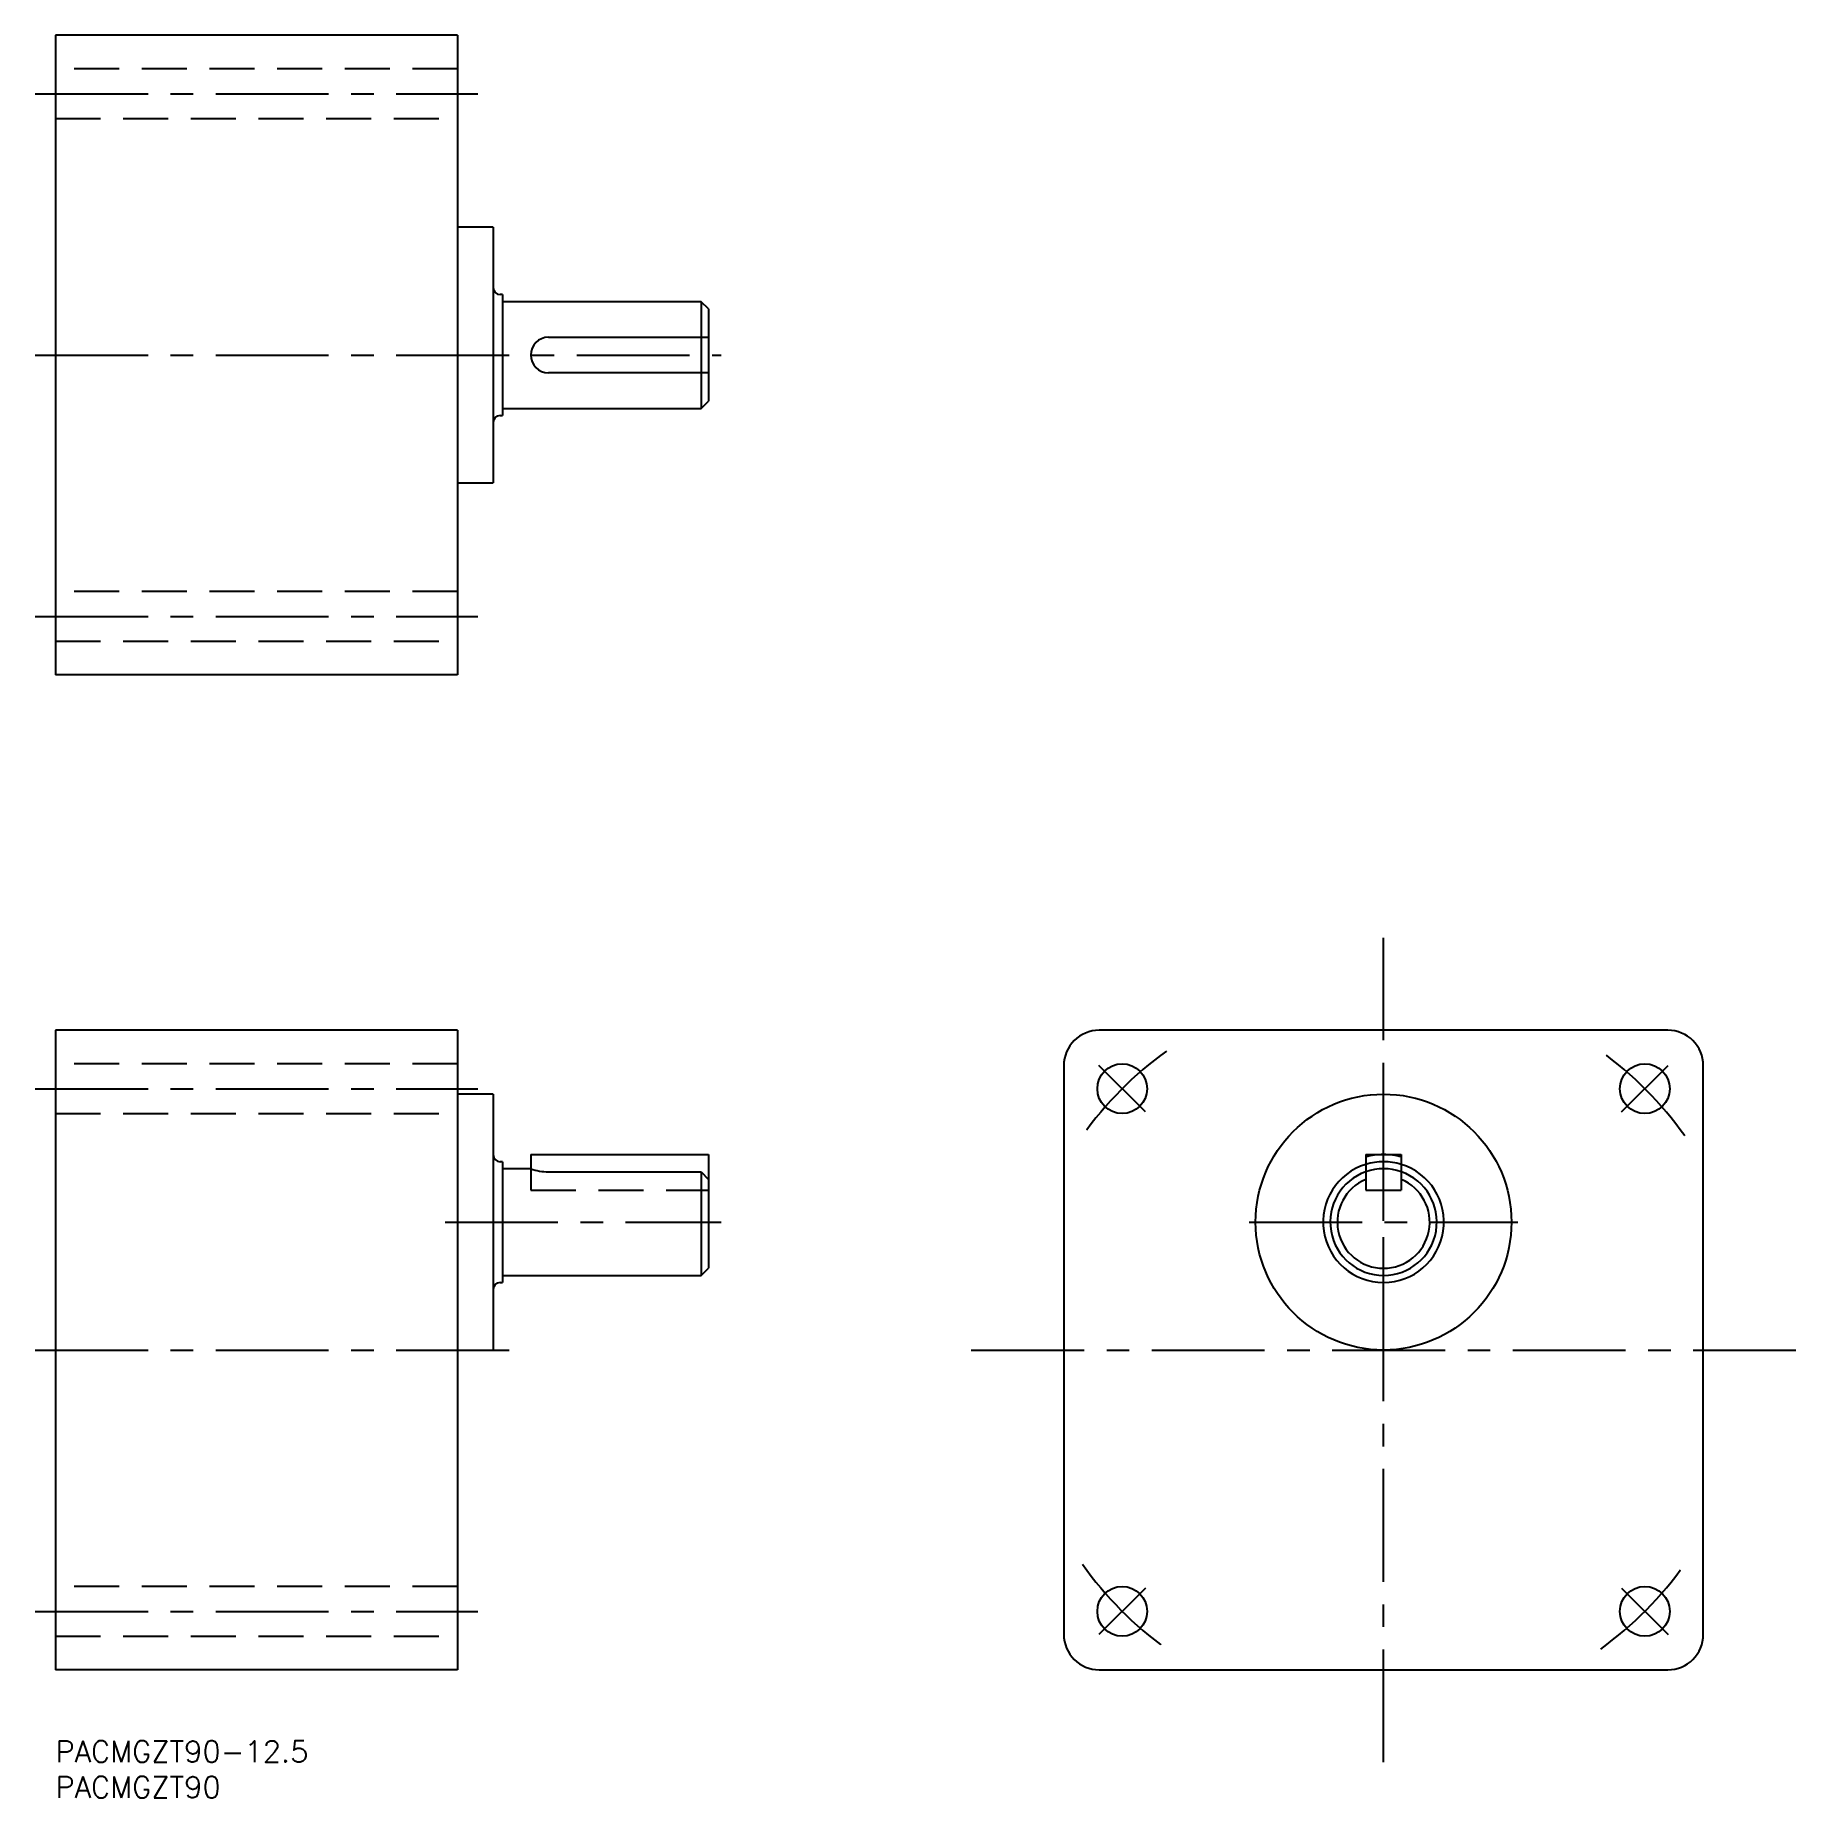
# Model space of a CAD drawing. Extents: x -3 to 245, y -8 to 240.
import ezdxf

# ---------------------------------------------------------------- set-up
doc = ezdxf.new("R2010")
doc.units = 0
doc.header["$LTSCALE"] = 0.5
doc.linetypes.add('CENTER', pattern=[50.8, 31.75, -6.35, 6.35, -6.35])
doc.linetypes.add('DASHED', pattern=[19.05, 12.7, -6.35])
for name, color, linetype in [('MSM_CENTER', 1, 'CENTER'), ('MSM_CONTINUOUS', 7, 'CONTINUOUS'), ('MSM_DASHED', 4, 'DASHED'), ('MSM_PART_NUMBER', 7, 'CONTINUOUS')]:
    doc.layers.add(name, color=color, linetype=linetype)
doc.styles.get("Standard").update_dxf_attribs({"font": 'txt.shx', "height": 3, "bigfont": 'bigfont.shx'})

msp = doc.modelspace()

# ---------------------------------------------------------------- linework, layer by layer
at = {"layer": 'MSM_CENTER'}
for p, q in [((-2.83, 231.77), (59.43, 231.77)), ((-2.83, 195), (93.67, 195)), ((-2.83, 158.23), (59.43, 158.23)), ((186.9, -3.01), (186.9, 113.01)), ((153.4, 88.5), (146.86, 95.04)), ((220.4, 88.5), (226.94, 95.04)), ((-2.83, 91.77), (59.43, 91.77)), ((186.9, 55), (186.9, 92.8)), ((54.84, 73), (93.67, 73)), ((168, 73), (205.8, 73)), ((-2.83, 55), (65.78, 55)), ((128.89, 55), (244.91, 55)), ((153.4, 21.5), (146.86, 14.96)), ((220.4, 21.5), (226.94, 14.96)), ((-2.83, 18.23), (59.43, 18.23))]:
    msp.add_line(p, q, dxfattribs=at)
for start, end in [(125.9908, 144.5901), (35.4099, 54.0092), (215.4099, 234.0092), (305.9908, 324.5901)]:
    msp.add_arc((186.9, 55), 52, start, end, dxfattribs=at)
at = {"layer": 'MSM_CONTINUOUS'}
for p, q in [((0, 240), (0, 150)), ((56.6, 240), (0, 240)), ((56.6, 240), (56.6, 150)), ((61.6, 213), (56.6, 213)), ((61.6, 213), (61.6, 177)), ((62.9, 203.5), (62.6, 203.5)), ((62.9, 203.5), (62.9, 186.5)), ((90.9, 202.5), (62.9, 202.5)), ((91.9, 201.5), (90.9, 202.5)), ((90.9, 202.5), (90.9, 197.5)), ((91.9, 201.5), (91.9, 188.5)), ((69.4, 197.5), (91.9, 197.5)), ((69.4, 197.5), (91.9, 197.5)), ((91.9, 192.5), (69.4, 192.5)), ((91.9, 192.5), (69.4, 192.5)), ((90.9, 192.5), (90.9, 187.5)), ((90.9, 187.5), (91.9, 188.5)), ((62.6, 186.5), (62.9, 186.5)), ((62.9, 187.5), (90.9, 187.5)), ((56.6, 177), (61.6, 177)), ((56.6, 150), (0, 150)), ((56.6, 100), (0, 100)), ((0, 100), (0, 10)), ((56.6, 100), (56.6, 10)), ((226.9, 100), (146.9, 100)), ((141.9, 95), (141.9, 15)), ((231.9, 15), (231.9, 95)), ((61.6, 91), (56.6, 91)), ((61.6, 91), (61.6, 55)), ((66.9, 82.5), (91.9, 82.5)), ((66.9, 82.5), (66.9, 80.5)), ((91.9, 82.5), (91.9, 79)), ((184.4, 82.5), (189.4, 82.5)), ((184.4, 82.5), (184.4, 77.5)), ((189.4, 82.5), (189.4, 77.5)), ((62.9, 81.5), (62.6, 81.5)), ((62.9, 81.5), (62.9, 64.5)), ((66.9, 80.5), (62.9, 80.5)), ((69.4, 80.07), (90.9, 80.07)), ((90.9, 80.07), (91.9, 79)), ((90.9, 80.07), (90.9, 65.5)), ((184.4, 80.07), (184.4, 77.5)), ((189.4, 80.07), (189.4, 77.5)), ((91.9, 79), (91.9, 66.5)), ((184.4, 77.5), (189.4, 77.5)), ((184.4, 77.5), (189.4, 77.5)), ((62.6, 64.5), (62.9, 64.5)), ((62.9, 65.5), (90.9, 65.5)), ((90.9, 65.5), (91.9, 66.5)), ((56.6, 55), (61.6, 55)), ((56.6, 10), (0, 10)), ((146.9, 10), (226.9, 10))]:
    msp.add_line(p, q, dxfattribs=at)
for centre, radius in [((150.13, 91.77), 3.5), ((223.67, 91.77), 3.5), ((186.9, 73), 18), ((150.13, 18.23), 3.5), ((223.67, 18.23), 3.5)]:
    msp.add_circle(centre, radius, dxfattribs=at)
for centre, radius, start, end in [((62.6, 204.5), 1, 180, 270), ((69.4, 195), 2.5, 90, 270), ((69.4, 195), 2.5, 90, 270), ((62.6, 185.5), 1, 90, 180), ((146.9, 95), 5, 90, 180), ((226.9, 95), 5, 0, 90), ((62.6, 82.5), 1, 180, 270), ((69.45, 87.89), 7.82, 250.928, 269.6008), ((186.9, 73), 8.5, 107.1046, 72.8954), ((186.9, 73), 7.5, 109.4712, 70.5288), ((186.9, 72.95), 7.55, 70.6623, 109.3377), ((186.9, 73), 6.5, 112.6199, 67.3801), ((62.6, 63.5), 1, 90, 180), ((146.9, 15), 5, 180, 270), ((226.9, 15), 5, 270, 0)]:
    msp.add_arc(centre, radius, start, end, dxfattribs=at)
at = {"layer": 'MSM_DASHED'}
for p, q in [((56.6, 235.27), (0, 235.27)), ((0, 228.27), (56.6, 228.27)), ((90.9, 197.5), (90.9, 192.5)), ((56.6, 161.73), (0, 161.73)), ((0, 154.73), (56.6, 154.73)), ((56.6, 95.27), (0, 95.27)), ((0, 88.27), (56.6, 88.27)), ((66.9, 80.5), (66.9, 77.5)), ((66.9, 80.5), (66.9, 77.5)), ((66.9, 77.5), (91.9, 77.5)), ((66.9, 77.5), (91.9, 77.5)), ((56.6, 21.73), (0, 21.73)), ((0, 14.73), (56.6, 14.73))]:
    msp.add_line(p, q, dxfattribs=at)
for radius, start, end in [(9.5, 74.7425, 105.2575), (8.5, 72.8954, 107.1046)]:
    msp.add_arc((186.9, 73), radius, start, end, dxfattribs=at)

# ---------------------------------------------------------------- texts
at = {"layer": 'MSM_PART_NUMBER'}
for s, p in [('PACMGZT90-12.5 ', (0, -3)), ('PACMGZT90', (0, -8))]:
    msp.add_text(s, height=3, dxfattribs=at).set_placement(p)

doc.saveas('drawing.dxf')
